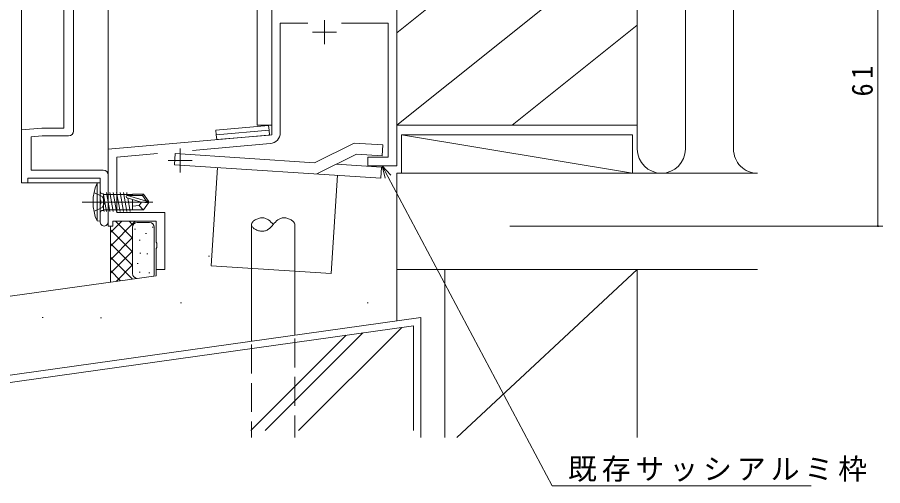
# Model space of a CAD drawing. Units: millimetres, scale not verified. Extents: x -594 to 539, y -420 to 386.
# Drawn here: x -405.9 to -226, y -278 to -180.6 of the extents above; entities that cross this region are included whole.
import ezdxf

# ---------------------------------------------------------------- set-up
doc = ezdxf.new("R2010")
doc.units = ezdxf.units.MM
doc.header["$LTSCALE"] = 2
doc.linetypes.add('CHAIN2', pattern=[12, 9, -1, 1, -1])
doc.linetypes.add('DASHED3', pattern=[4, 3, -1])
for name, color, linetype, lineweight in [('0-3_YKK_11', 7, 'Continuous', 9), ('0-4_YKK_12', 2, 'Continuous', 9), ('0-5_YSS_K', 3, 'Continuous', 9), ('0-6_YKK_13', 4, 'Continuous', 9), ('0-7_YKK_D', 6, 'Continuous', 9)]:
    doc.layers.add(name, color=color, linetype=linetype, lineweight=lineweight)
doc.styles.add('ＭＳ ゴシック', font='')
doc.styles.get('ＭＳ ゴシック').set_extended_font_data('MS Gothic')

msp = doc.modelspace()

# ---------------------------------------------------------------- linework, layer by layer
at = {"layer": '0-3_YKK_11'}
for p, q in [((-396.194, -157.002), (-396.194, -203.602)), ((-394.194, -204.232), (-394.194, -157.002)), ((-352.994, -203.002), (-352.994, -163.002)), ((-326.994, -211.5), (-326.994, -165.375)), ((-355.994, -166.002), (-355.994, -203.002)), ((-352.994, -166), (-352.994, -205.025)), ((-341.994, -181.15), (-341.994, -186.15)), ((-351.194, -181.8), (-345.493, -181.8)), ((-351.194, -204.567), (-351.194, -181.8)), ((-338.496, -181.8), (-328.794, -181.8)), ((-328.794, -181.8), (-328.794, -209.7)), ((-344.494, -183.65), (-339.494, -183.65)), ((-355.994, -203.002), (-352.994, -203.002)), ((-400.794, -203.602), (-404.994, -203.969)), ((-404.994, -203.969), (-404.994, -215.002)), ((-396.194, -203.602), (-400.794, -203.602)), ((-352.994, -205.025), (-386.994, -208)), ((-402.994, -205.43), (-400.723, -205.232)), ((-402.994, -212.372), (-402.994, -205.43)), ((-400.723, -205.232), (-395.194, -205.232)), ((-386.994, -208), (-386.994, -224)), ((-371.994, -207.852), (-371.994, -212.852)), ((-369.429, -208.27), (-353.294, -206.859)), ((-385.194, -209.649), (-376.71, -208.907)), ((-385.194, -221.2), (-385.194, -209.649)), ((-374.494, -210.352), (-369.494, -210.352)), ((-332.994, -209.7), (-332.994, -211.5)), ((-328.794, -209.7), (-332.994, -209.7)), ((-332.994, -211.5), (-326.994, -211.5)), ((-403.694, -214.002), (-388.624, -214.002)), ((-403.694, -215.002), (-403.694, -214.002)), ((-387.994, -212.372), (-402.994, -212.372)), ((-388.624, -214.002), (-388.624, -218.543)), ((-386.994, -223.187), (-386.994, -213.372)), ((-404.994, -215.002), (-403.694, -215.002)), ((-388.624, -218.543), (-388.504, -218.727)), ((-388.504, -219.277), (-388.624, -219.46)), ((-388.504, -218.727), (-388.504, -219.277)), ((-388.624, -219.46), (-388.624, -223.187)), ((-375.194, -221.2), (-385.194, -221.2)), ((-375.194, -233), (-375.194, -221.2)), ((-385.994, -223), (-376.994, -223)), ((-385.994, -224), (-385.994, -223)), ((-376.994, -223), (-376.994, -227.329)), ((-386.994, -224), (-385.994, -224)), ((-376.994, -227.329), (-376.851, -227.521)), ((-376.851, -227.521), (-376.851, -228.479)), ((-376.851, -228.479), (-376.994, -228.671)), ((-376.994, -228.671), (-376.994, -233)), ((-376.994, -233), (-375.194, -233))]:
    msp.add_line(p, q, dxfattribs=at)
for centre, radius, start, end in [((-395.194, -204.232), 1, 270, 359.99998), ((-353.494, -204.567), 2.3, 274.99997, 0), ((-387.994, -213.372), 1, 0, 89.99998), ((-387.809, -223.187), 0.815, 179.99998, 0)]:
    msp.add_arc(centre, radius, start, end, dxfattribs=at)
at = {"layer": '0-4_YKK_12'}
for p, q in [((-404.994, -215.002), (-404.994, -22.515)), ((-386.994, -208.458), (-386.994, -166.002)), ((-388.622, -215.002), (-404.996, -215.002))]:
    msp.add_line(p, q, dxfattribs=at)
at = {"layer": '0-5_YSS_K'}
for p, q in [((-326.994, -203), (-276.996, -163.002)), ((-276.997, -208), (-276.996, -163)), ((-276.996, -203), (-276.996, -163)), ((-308.318, -168.85), (-326.994, -183.791)), ((-266.996, -168), (-266.997, -208)), ((-256.997, -208), (-256.996, -168)), ((-276.994, -182.209), (-302.982, -203)), ((-326.994, -203), (-276.994, -203)), ((-325.994, -213), (-325.994, -205)), ((-277.994, -213), (-277.994, -205)), ((-326.994, -213), (-326.994, -243.702)), ((-251.994, -213), (-326.994, -213)), ((-325.994, -213), (-277.994, -213)), ((-384.162, -223), (-386.494, -225.332)), ((-381.337, -223.003), (-386.494, -228.16)), ((-385.451, -223.003), (-381.98, -226.474)), ((-382.623, -223.003), (-381.841, -223.784)), ((-386.494, -235.655), (-386.494, -224.003)), ((-386.494, -224.788), (-381.925, -229.357)), ((-381.922, -224.25), (-381.922, -233.871)), ((-381.497, -224.667), (-381.297, -224.667)), ((-380.922, -223.25), (-378.387, -223.25)), ((-377.812, -224.242), (-377.612, -224.242)), ((-377.387, -224.25), (-377.387, -233.871)), ((-381.98, -226.474), (-386.494, -230.989)), ((-379.229, -225.517), (-379.029, -225.517)), ((-386.494, -227.616), (-381.925, -232.185)), ((-380.505, -226.934), (-380.305, -226.934)), ((-381.98, -229.303), (-386.495, -233.818)), ((-380.363, -229.627), (-380.163, -229.627)), ((-378.946, -229.769), (-378.746, -229.769)), ((-386.494, -230.445), (-381.925, -235.014)), ((-380.93, -231.753), (-380.73, -231.753)), ((-366.115, -230.253), (-365.915, -230.253)), ((-386.494, -233.273), (-384.406, -235.362)), ((-381.98, -232.131), (-385.342, -235.494)), ((-380.505, -233.595), (-380.305, -233.595)), ((-378.521, -233.737), (-378.321, -233.737)), ((-376.992, -232.7), (-376.992, -234.319)), ((-251.994, -233), (-326.994, -233)), ((-316.994, -233), (-316.994, -268)), ((-276.994, -233), (-314.491, -268)), ((-276.994, -268), (-276.994, -233)), ((-459.997, -245.976), (-376.992, -234.319)), ((-371.93, -239.946), (-371.73, -239.946)), ((-333.16, -239.946), (-332.96, -239.946)), ((-437.994, -259.292), (-321.994, -243)), ((-400.692, -243), (-400.492, -243)), ((-388.543, -243.072), (-388.343, -243.072)), ((-321.994, -268), (-321.994, -243)), ((-436.494, -260.596), (-323.515, -244.728)), ((-354.328, -266.5), (-334.033, -246.206)), ((-347.398, -266.5), (-325.972, -245.073)), ((-323.515, -244.728), (-323.495, -266.5)), ((-357.298, -266.5), (-337.488, -246.691))]:
    msp.add_line(p, q, dxfattribs=at)
msp.add_lwpolyline([(-277.994, -205), (-325.994, -205), (-277.994, -213)], dxfattribs=at)
for centre, radius, start, end in [((-271.996, -208), 5, 179.99985, 359.99974), ((-251.997, -208), 5, 179.99979, 270.0276), ((-380.922, -224.25), 1, 90, 180), ((-378.387, -224.25), 1, 0, 90), ((-380.922, -233.871), 1, 180, 270), ((-378.387, -233.871), 1, 328.37376, 0)]:
    msp.add_arc(centre, radius, start, end, dxfattribs=at)
at = {"layer": '0-6_YKK_13'}
for p, q in [((-353.625, -203.073), (-364.583, -204.032)), ((-353.538, -204.069), (-353.625, -203.073)), ((-364.583, -204.032), (-364.496, -205.028)), ((-364.496, -205.028), (-353.538, -204.069)), ((-353.538, -204.069), (-364.496, -205.028)), ((-364.496, -205.028), (-364.409, -206.024)), ((-353.451, -205.065), (-353.538, -204.069)), ((-364.409, -206.024), (-353.451, -205.065)), ((-335.854, -206.736), (-344.102, -210.813)), ((-329.867, -207.123), (-335.854, -206.736)), ((-330.015, -209.419), (-329.867, -207.123)), ((-373.223, -211.234), (-373.074, -208.939)), ((-373.074, -208.939), (-344.102, -210.813)), ((-335.388, -209.071), (-343.636, -213.148)), ((-330.015, -209.419), (-335.388, -209.071)), ((-330.312, -214.009), (-373.223, -211.234)), ((-364.241, -211.815), (-365.564, -232.272)), ((-339.512, -211.109), (-330.164, -211.714)), ((-330.164, -211.714), (-330.312, -214.009)), ((-340.616, -233.886), (-339.294, -213.428)), ((-388.624, -215.002), (-389.277, -215.08)), ((-389.277, -215.08), (-389.277, -222.924)), ((-388.624, -223.002), (-388.624, -215.002)), ((-381.924, -217.402), (-387.924, -217.402)), ((-387.924, -217.516), (-387.311, -220.981)), ((-387.311, -217.023), (-386.611, -220.981)), ((-386.611, -217.023), (-385.911, -220.981)), ((-385.911, -217.023), (-385.211, -220.981)), ((-385.211, -217.023), (-384.511, -220.981)), ((-384.511, -217.023), (-383.811, -220.981)), ((-383.811, -217.023), (-383.111, -220.981)), ((-383.111, -217.023), (-383, -217.653)), ((-381.924, -217.352), (-379.636, -217.352)), ((-381.924, -217.352), (-381.924, -217.652)), ((-379.636, -217.352), (-379.829, -217.652)), ((-379.636, -217.352), (-378.624, -218.852)), ((-380.13, -219.002), (-383.031, -218.142)), ((-382.976, -217.652), (-379.829, -217.652)), ((-378.986, -218.852), (-382.976, -217.652)), ((-382.907, -218.179), (-382.411, -220.981)), ((-381.924, -218.47), (-381.924, -220.652)), ((-380.023, -219.002), (-380.524, -219.702)), ((-380.13, -219.002), (-378.624, -219.152)), ((-380.13, -219.002), (-378.624, -219.002)), ((-379.829, -217.652), (-378.986, -218.852)), ((-379.636, -220.652), (-378.624, -219.152)), ((-378.986, -218.852), (-378.624, -218.852)), ((-378.624, -218.852), (-378.624, -219.152)), ((-388.124, -220.732), (-387.924, -220.732)), ((-387.837, -220.981), (-387.924, -220.487)), ((-381.93, -220.602), (-387.924, -220.602)), ((-380.524, -219.702), (-381.924, -219.842)), ((-381.924, -220.652), (-379.636, -220.652)), ((-380.524, -219.702), (-379.712, -220.652)), ((-388.624, -223.002), (-389.277, -222.924)), ((-380.532, -223), (-377.997, -223)), ((-356.874, -223.048), (-356.745, -222.933)), ((-356.745, -222.933), (-356.6, -222.823)), ((-356.6, -222.823), (-356.44, -222.721)), ((-356.44, -222.721), (-356.27, -222.627)), ((-356.27, -222.627), (-356.09, -222.542)), ((-356.09, -222.542), (-355.903, -222.467)), ((-355.903, -222.467), (-355.711, -222.404)), ((-355.711, -222.404), (-355.517, -222.353)), ((-355.517, -222.353), (-355.323, -222.314)), ((-355.323, -222.314), (-355.132, -222.29)), ((-355.132, -222.29), (-354.945, -222.282)), ((-354.974, -222.282), (-354.945, -222.282)), ((-354.945, -222.282), (-354.945, -222.282)), ((-354.945, -222.282), (-354.765, -222.289)), ((-354.765, -222.289), (-354.591, -222.311)), ((-354.591, -222.311), (-354.424, -222.348)), ((-354.424, -222.348), (-354.263, -222.398)), ((-354.263, -222.398), (-354.108, -222.46)), ((-354.108, -222.46), (-353.958, -222.534)), ((-353.958, -222.534), (-353.813, -222.618)), ((-353.813, -222.618), (-353.673, -222.711)), ((-353.673, -222.711), (-353.407, -222.922)), ((-353.407, -222.922), (-353.157, -223.16)), ((-351.983, -222.922), (-352.233, -223.16)), ((-351.717, -222.711), (-351.983, -222.922)), ((-351.577, -222.618), (-351.717, -222.711)), ((-351.432, -222.534), (-351.577, -222.618)), ((-351.283, -222.46), (-351.432, -222.534)), ((-351.127, -222.398), (-351.283, -222.46)), ((-350.966, -222.348), (-351.127, -222.398)), ((-350.799, -222.311), (-350.966, -222.348)), ((-350.625, -222.289), (-350.799, -222.311)), ((-350.445, -222.282), (-350.625, -222.289)), ((-350.258, -222.29), (-350.445, -222.282)), ((-350.067, -222.314), (-350.258, -222.29)), ((-349.873, -222.353), (-350.067, -222.314)), ((-349.679, -222.404), (-349.873, -222.353)), ((-349.488, -222.467), (-349.679, -222.404)), ((-349.301, -222.542), (-349.488, -222.467)), ((-349.121, -222.627), (-349.301, -222.542)), ((-348.95, -222.721), (-349.121, -222.627)), ((-348.791, -222.823), (-348.95, -222.721)), ((-348.645, -222.933), (-348.791, -222.823)), ((-348.516, -223.048), (-348.645, -222.933)), ((-357.195, -223.682), (-357.192, -223.616)), ((-357.195, -223.682), (-357.192, -223.747)), ((-357.195, -223.682), (-357.195, -247.944)), ((-357.192, -223.616), (-357.182, -223.551)), ((-357.192, -223.747), (-357.182, -223.812)), ((-357.182, -223.551), (-357.141, -223.421)), ((-357.182, -223.812), (-357.141, -223.942)), ((-357.141, -223.421), (-357.074, -223.293)), ((-357.141, -223.942), (-357.074, -224.07)), ((-357.074, -223.293), (-356.985, -223.169)), ((-357.074, -224.07), (-356.985, -224.194)), ((-356.985, -223.169), (-356.874, -223.048)), ((-356.985, -224.194), (-356.874, -224.315)), ((-356.874, -224.315), (-356.745, -224.43)), ((-356.745, -224.43), (-356.6, -224.54)), ((-356.6, -224.54), (-356.44, -224.642)), ((-356.44, -224.642), (-356.27, -224.736)), ((-356.27, -224.736), (-356.09, -224.821)), ((-356.09, -224.821), (-355.903, -224.896)), ((-354.108, -224.903), (-353.958, -224.83)), ((-353.958, -224.83), (-353.813, -224.745)), ((-353.813, -224.745), (-353.673, -224.652)), ((-353.673, -224.652), (-353.407, -224.441)), ((-353.407, -224.441), (-353.157, -224.203)), ((-353.157, -223.16), (-352.921, -223.415)), ((-353.157, -224.203), (-352.921, -223.948)), ((-352.921, -223.415), (-352.695, -223.682)), ((-352.921, -223.948), (-352.695, -223.682)), ((-352.47, -223.415), (-352.695, -223.682)), ((-352.233, -223.16), (-352.47, -223.415)), ((-348.406, -223.169), (-348.516, -223.048)), ((-348.316, -223.293), (-348.406, -223.169)), ((-348.249, -223.421), (-348.316, -223.293)), ((-348.208, -223.551), (-348.249, -223.421)), ((-348.198, -223.616), (-348.208, -223.551)), ((-348.195, -223.682), (-348.198, -223.616)), ((-348.195, -223.682), (-348.195, -246.68)), ((-355.903, -224.896), (-355.711, -224.959)), ((-355.711, -224.959), (-355.517, -225.011)), ((-355.517, -225.011), (-355.323, -225.049)), ((-355.323, -225.049), (-355.132, -225.073)), ((-355.132, -225.073), (-354.945, -225.082)), ((-354.945, -225.082), (-354.765, -225.074)), ((-354.765, -225.074), (-354.591, -225.052)), ((-354.591, -225.052), (-354.424, -225.015)), ((-354.424, -225.015), (-354.263, -224.965)), ((-354.263, -224.965), (-354.108, -224.903)), ((-365.564, -232.272), (-340.616, -233.886))]:
    msp.add_line(p, q, dxfattribs=at)
at = {"layer": '0-6_YKK_13', "linetype": 'CHAIN2'}
msp.add_line((-392.378, -219.002), (-377.694, -219.002), dxfattribs=at)
at = {"layer": '0-6_YKK_13', "linetype": 'DASHED3'}
for p, q in [((-388.221, -220.147), (-387.612, -219.002)), ((-389.936, -221.002), (-388.221, -220.147)), ((-348.195, -247.384), (-348.195, -268)), ((-357.195, -248.648), (-357.195, -268))]:
    msp.add_line(p, q, dxfattribs=at)
msp.add_lwpolyline([(-389.936, -217.002), (-388.221, -217.857), (-387.612, -219.002)], dxfattribs=at)
at = {"layer": '0-6_YKK_13'}
msp.add_lwpolyline([(-388.124, -217.272), (-387.924, -217.272), (-387.924, -220.732)], dxfattribs=at)
for centre, radius, start, end in [((-380.624, -219.002), 9.5, 155.61795, 204.38203), ((-388.124, -216.772), 0.5, 180, 270), ((-382.976, -217.9), 0.248, 90, 257.19095), ((-388.124, -221.232), 0.5, 90, 180)]:
    msp.add_arc(centre, radius, start, end, dxfattribs=at)
at = {"layer": '0-7_YKK_D'}
for p, q in [((-226.997, -163), (-226.997, -224.002)), ((-329.994, -211.5), (-328.822, -213.709)), ((-329.994, -211.5), (-328.231, -213.395)), ((-329.414, -214.022), (-329.994, -211.5)), ((-328.822, -213.709), (-294.712, -278)), ((-303.517, -224.002), (-225.997, -224.002)), ((-294.712, -278), (-240.852, -278))]:
    msp.add_line(p, q, dxfattribs=at)
for start, end in [(90, 270), (270, 90)]:
    msp.add_arc((-226.997, -224.002), 0.106, start, end, dxfattribs=at)

# ---------------------------------------------------------------- texts
at = {"layer": '0-7_YKK_D', "color": 7, "insert": (-227.997, -197.021), "char_height": 4.399, "attachment_point": 7, "rotation": 90, "style": 'ＭＳ ゴシック'}
msp.add_mtext('\\T1.36;\\W0.9;61', dxfattribs=at)
at = {"layer": '0-7_YKK_D', "color": 7, "insert": (-291.412, -277.2), "char_height": 4.399, "attachment_point": 7, "style": 'ＭＳ ゴシック'}
msp.add_mtext('\\T1.17;既存サッシアルミ枠', dxfattribs=at)

doc.saveas('drawing.dxf')
